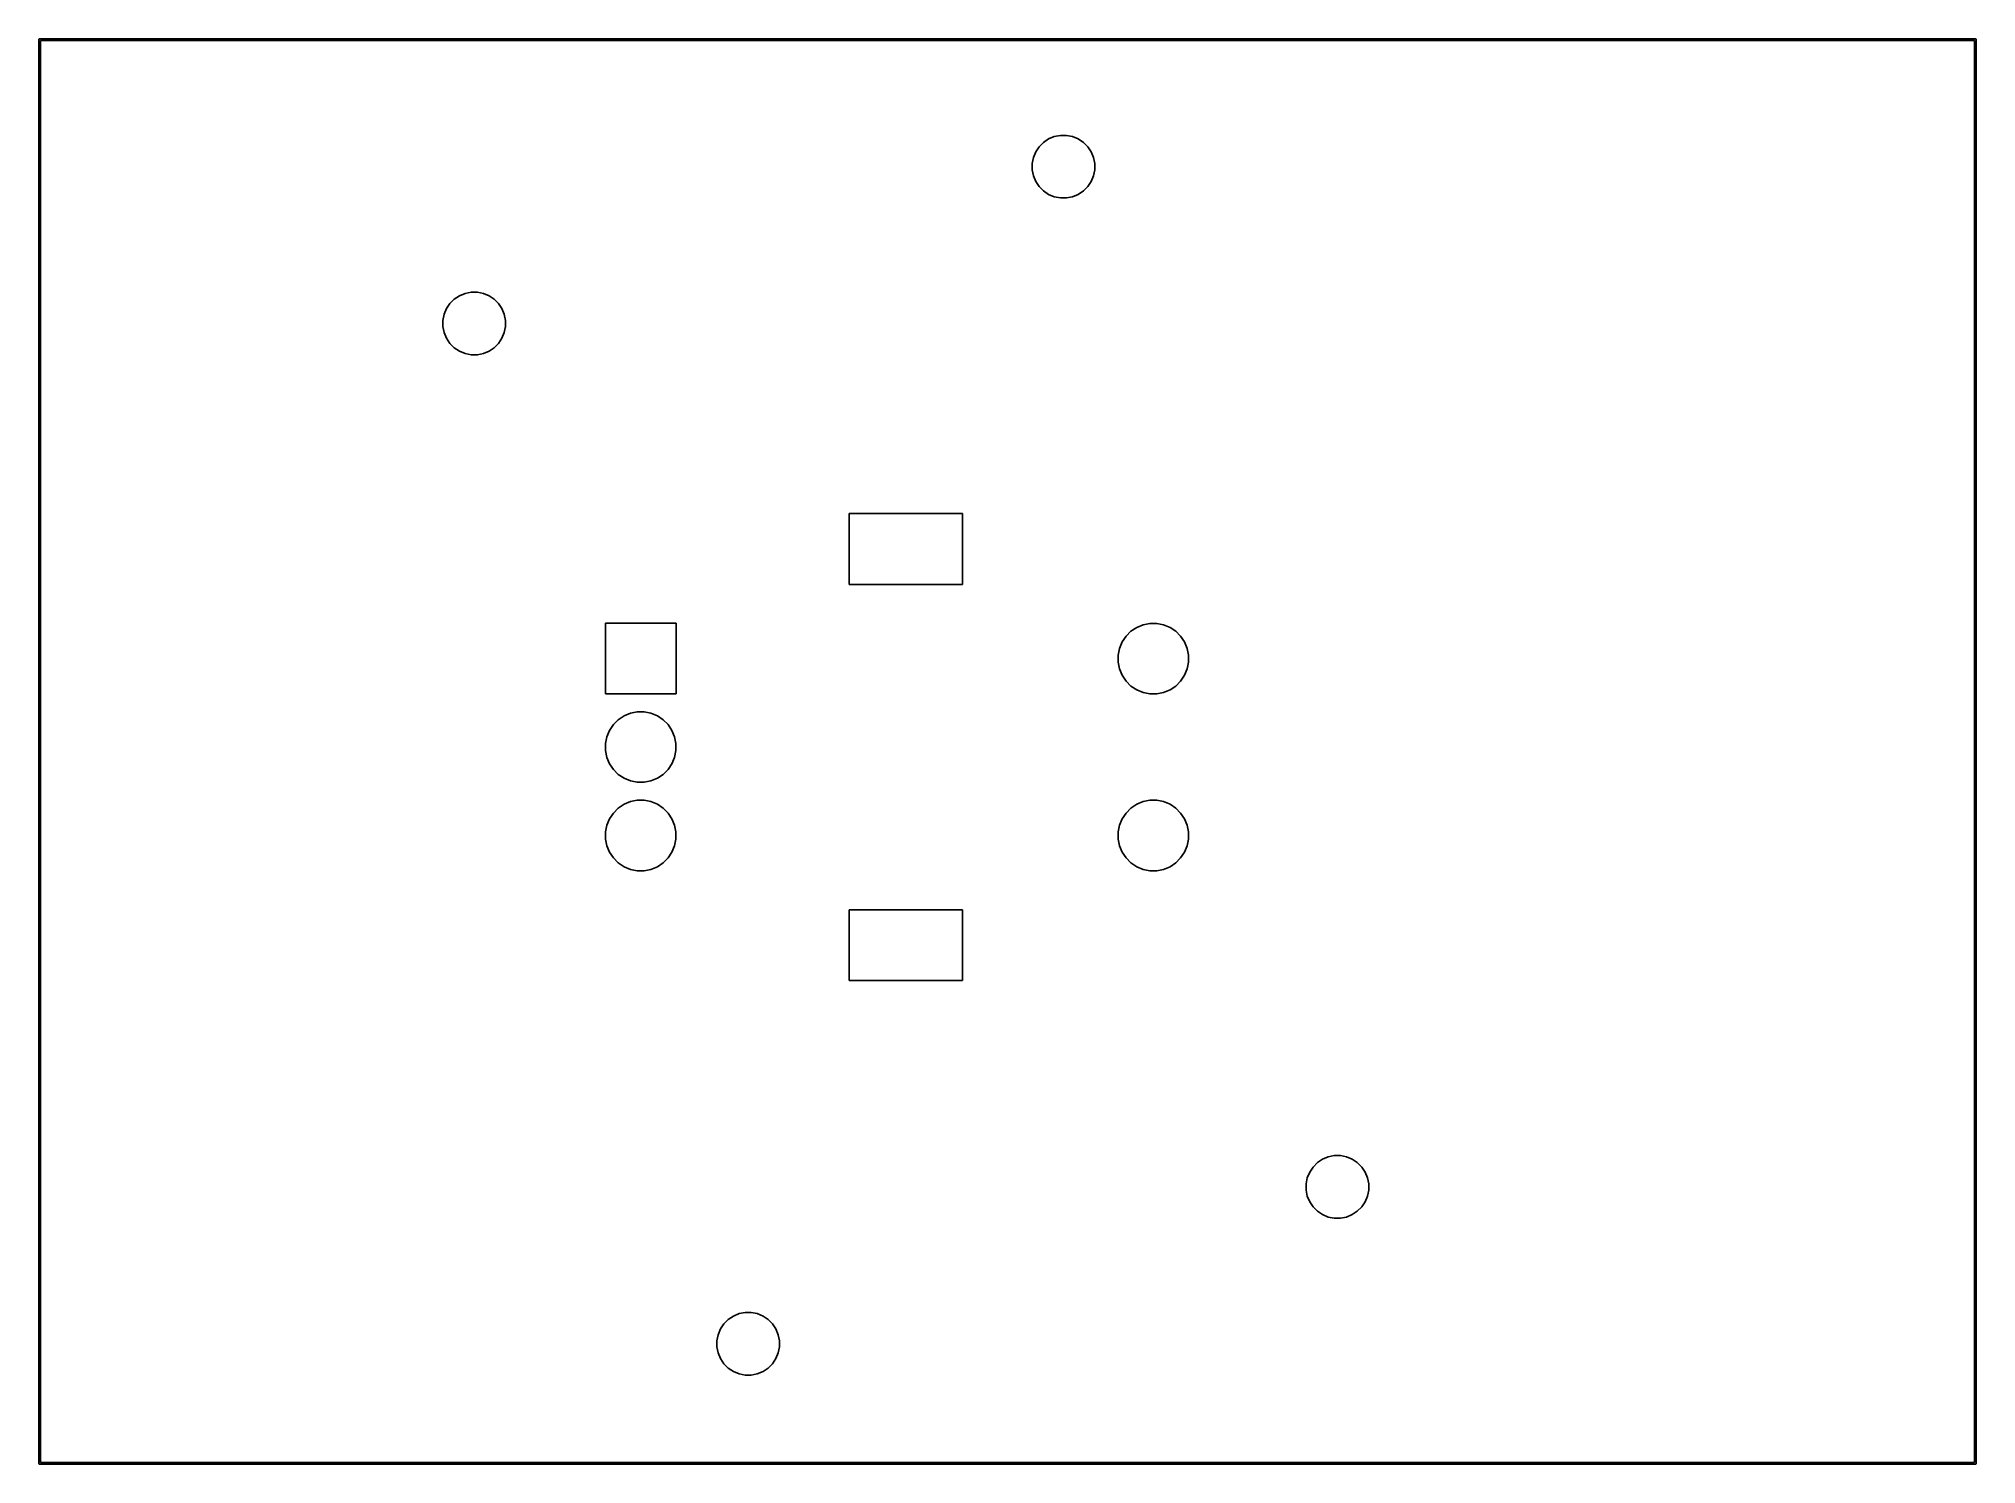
# Model space of a CAD drawing. Header units: inches. Extents: x 4.13 to 6.29, y -4.64 to -3.05.
import ezdxf

# ---------------------------------------------------------------- set-up
doc = ezdxf.new("R2010")
doc.units = ezdxf.units.IN
doc.header["$MEASUREMENT"] = 0
doc.layers.add('F.Cu', color=13, linetype='CONTINUOUS', true_color=0xc83434)

msp = doc.modelspace()

# ---------------------------------------------------------------- linework, layer by layer
at = {"layer": 'F.Cu', "linetype": 'CONTINUOUS'}
for p, q in [((4.1329, -3.0508), (4.1335, -3.0503)), ((4.1329, -3.0512), (4.1329, -3.0508)), ((4.1329, -4.6358), (4.1329, -3.0512)), ((4.1335, -3.0503), (4.1339, -3.0502)), ((4.1339, -3.0502), (6.2894, -3.0502)), ((4.1348, -3.0522), (4.1348, -4.6348)), ((6.2884, -3.0522), (4.1348, -3.0522)), ((6.2884, -4.6348), (6.2884, -3.0522)), ((6.2894, -3.0502), (6.2897, -3.0503)), ((6.2897, -3.0503), (6.2903, -3.0508)), ((6.2903, -3.0508), (6.2904, -3.0512)), ((6.2904, -3.0512), (6.2904, -4.6358)), ((5.243, -3.1761), (5.2468, -3.1703)), ((5.2468, -3.1703), (5.2517, -3.1655)), ((5.2517, -3.1655), (5.2574, -3.1617)), ((5.2574, -3.1617), (5.2637, -3.1591)), ((5.2637, -3.1591), (5.2705, -3.1577)), ((5.2705, -3.1577), (5.2773, -3.1577)), ((5.2773, -3.1577), (5.2841, -3.1591)), ((5.2841, -3.1591), (5.2904, -3.1617)), ((5.2904, -3.1617), (5.2961, -3.1655)), ((5.2961, -3.1655), (5.301, -3.1703)), ((5.301, -3.1703), (5.3048, -3.1761)), ((5.2391, -3.1891), (5.2404, -3.1824)), ((5.2391, -3.196), (5.2391, -3.1891)), ((5.2404, -3.1824), (5.243, -3.1761)), ((5.3048, -3.1761), (5.3074, -3.1824)), ((5.3074, -3.1824), (5.3087, -3.1891)), ((5.3087, -3.1891), (5.3087, -3.196)), ((5.2404, -3.2027), (5.2391, -3.196)), ((5.243, -3.2091), (5.2404, -3.2027)), ((5.2468, -3.2148), (5.243, -3.2091)), ((5.3048, -3.2091), (5.301, -3.2148)), ((5.3074, -3.2027), (5.3048, -3.2091)), ((5.3087, -3.196), (5.3074, -3.2027)), ((5.2517, -3.2196), (5.2468, -3.2148)), ((5.2574, -3.2234), (5.2517, -3.2196)), ((5.2637, -3.226), (5.2574, -3.2234)), ((5.2705, -3.2274), (5.2637, -3.226)), ((5.2773, -3.2274), (5.2705, -3.2274)), ((5.2841, -3.226), (5.2773, -3.2274)), ((5.2904, -3.2234), (5.2841, -3.226)), ((5.2961, -3.2196), (5.2904, -3.2234)), ((5.301, -3.2148), (5.2961, -3.2196)), ((4.5908, -3.3449), (4.5956, -3.34)), ((4.5956, -3.34), (4.6013, -3.3362)), ((4.6013, -3.3362), (4.6077, -3.3336)), ((4.6077, -3.3336), (4.6144, -3.3323)), ((4.6144, -3.3323), (4.6213, -3.3323)), ((4.6213, -3.3323), (4.628, -3.3336)), ((4.628, -3.3336), (4.6343, -3.3362)), ((4.6343, -3.3362), (4.64, -3.34)), ((4.64, -3.34), (4.6449, -3.3449)), ((4.583, -3.3637), (4.5843, -3.3569)), ((4.583, -3.3705), (4.583, -3.3637)), ((4.5843, -3.3569), (4.587, -3.3506)), ((4.587, -3.3506), (4.5908, -3.3449)), ((4.6449, -3.3449), (4.6487, -3.3506)), ((4.6487, -3.3506), (4.6513, -3.3569)), ((4.6513, -3.3569), (4.6527, -3.3637)), ((4.6527, -3.3637), (4.6527, -3.3705)), ((4.5843, -3.3773), (4.583, -3.3705)), ((4.587, -3.3836), (4.5843, -3.3773)), ((4.5908, -3.3893), (4.587, -3.3836)), ((4.6487, -3.3836), (4.6449, -3.3893)), ((4.6513, -3.3773), (4.6487, -3.3836)), ((4.6527, -3.3705), (4.6513, -3.3773)), ((4.5956, -3.3942), (4.5908, -3.3893)), ((4.6013, -3.398), (4.5956, -3.3942)), ((4.6077, -3.4006), (4.6013, -3.398)), ((4.6144, -3.4019), (4.6077, -3.4006)), ((4.6213, -3.4019), (4.6144, -3.4019)), ((4.628, -3.4006), (4.6213, -3.4019)), ((4.6343, -3.398), (4.628, -3.4006)), ((4.64, -3.3942), (4.6343, -3.398)), ((4.6449, -3.3893), (4.64, -3.3942)), ((5.0354, -3.6575), (5.0354, -3.5787)), ((5.0354, -3.5787), (5.1614, -3.5787)), ((5.1614, -3.5787), (5.1614, -3.6575)), ((5.1614, -3.6575), (5.0354, -3.6575)), ((4.7638, -3.7795), (4.7638, -3.7008)), ((4.7638, -3.7008), (4.8425, -3.7008)), ((4.8425, -3.7008), (4.8425, -3.7795)), ((5.3436, -3.7152), (5.349, -3.7097)), ((5.349, -3.7097), (5.3555, -3.7054)), ((5.3555, -3.7054), (5.3626, -3.7025)), ((5.3626, -3.7025), (5.3702, -3.701)), ((5.3702, -3.701), (5.3779, -3.701)), ((5.3779, -3.701), (5.3854, -3.7025)), ((5.3854, -3.7025), (5.3926, -3.7054)), ((5.3926, -3.7054), (5.399, -3.7097)), ((5.399, -3.7097), (5.4044, -3.7152)), ((5.3348, -3.7363), (5.3363, -3.7287)), ((5.3363, -3.7287), (5.3393, -3.7216)), ((5.3393, -3.7216), (5.3436, -3.7152)), ((5.4044, -3.7152), (5.4087, -3.7216)), ((5.4087, -3.7216), (5.4117, -3.7287)), ((5.4117, -3.7287), (5.4132, -3.7363)), ((5.3348, -3.744), (5.3348, -3.7363)), ((5.3363, -3.7516), (5.3348, -3.744)), ((5.3393, -3.7587), (5.3363, -3.7516)), ((5.4117, -3.7516), (5.4087, -3.7587)), ((5.4132, -3.744), (5.4117, -3.7516)), ((5.4132, -3.7363), (5.4132, -3.744)), ((5.3436, -3.7651), (5.3393, -3.7587)), ((5.349, -3.7706), (5.3436, -3.7651)), ((5.3555, -3.7749), (5.349, -3.7706)), ((5.3626, -3.7778), (5.3555, -3.7749)), ((5.3926, -3.7749), (5.3854, -3.7778)), ((5.399, -3.7706), (5.3926, -3.7749)), ((5.4044, -3.7651), (5.399, -3.7706)), ((5.4087, -3.7587), (5.4044, -3.7651)), ((4.8425, -3.7795), (4.7638, -3.7795)), ((5.3702, -3.7793), (5.3626, -3.7778)), ((5.3779, -3.7793), (5.3702, -3.7793)), ((5.3854, -3.7778), (5.3779, -3.7793)), ((4.7684, -3.82), (4.7727, -3.8136)), ((4.7727, -3.8136), (4.7782, -3.8081)), ((4.7782, -3.8081), (4.7846, -3.8039)), ((4.7846, -3.8039), (4.7917, -3.8009)), ((4.7917, -3.8009), (4.7993, -3.7994)), ((4.7993, -3.7994), (4.807, -3.7994)), ((4.807, -3.7994), (4.8146, -3.8009)), ((4.8146, -3.8009), (4.8217, -3.8039)), ((4.8217, -3.8039), (4.8281, -3.8081)), ((4.8281, -3.8081), (4.8336, -3.8136)), ((4.8336, -3.8136), (4.8379, -3.82)), ((4.764, -3.8347), (4.7655, -3.8272)), ((4.764, -3.8424), (4.764, -3.8347)), ((4.7655, -3.8272), (4.7684, -3.82)), ((4.8379, -3.82), (4.8408, -3.8272)), ((4.8408, -3.8272), (4.8423, -3.8347)), ((4.8423, -3.8347), (4.8423, -3.8424)), ((4.7655, -3.85), (4.764, -3.8424)), ((4.7684, -3.8571), (4.7655, -3.85)), ((4.7727, -3.8636), (4.7684, -3.8571)), ((4.8379, -3.8571), (4.8336, -3.8636)), ((4.8408, -3.85), (4.8379, -3.8571)), ((4.8423, -3.8424), (4.8408, -3.85)), ((4.7782, -3.869), (4.7727, -3.8636)), ((4.7846, -3.8733), (4.7782, -3.869)), ((4.7917, -3.8763), (4.7846, -3.8733)), ((4.7993, -3.8778), (4.7917, -3.8763)), ((4.807, -3.8778), (4.7993, -3.8778)), ((4.8146, -3.8763), (4.807, -3.8778)), ((4.8217, -3.8733), (4.8146, -3.8763)), ((4.8281, -3.869), (4.8217, -3.8733)), ((4.8336, -3.8636), (4.8281, -3.869)), ((4.7782, -3.9066), (4.7846, -3.9023)), ((4.7846, -3.9023), (4.7917, -3.8993)), ((4.7917, -3.8993), (4.7993, -3.8978)), ((4.7993, -3.8978), (4.807, -3.8978)), ((4.807, -3.8978), (4.8146, -3.8993)), ((4.8146, -3.8993), (4.8217, -3.9023)), ((4.8217, -3.9023), (4.8281, -3.9066)), ((5.349, -3.9066), (5.3555, -3.9023)), ((5.3555, -3.9023), (5.3626, -3.8993)), ((5.3626, -3.8993), (5.3702, -3.8978)), ((5.3702, -3.8978), (5.3779, -3.8978)), ((5.3779, -3.8978), (5.3854, -3.8993)), ((5.3854, -3.8993), (5.3926, -3.9023)), ((5.3926, -3.9023), (5.399, -3.9066)), ((4.764, -3.9331), (4.7655, -3.9256)), ((4.7655, -3.9256), (4.7684, -3.9184)), ((4.7684, -3.9184), (4.7727, -3.912)), ((4.7727, -3.912), (4.7782, -3.9066)), ((4.8281, -3.9066), (4.8336, -3.912)), ((4.8336, -3.912), (4.8379, -3.9184)), ((4.8379, -3.9184), (4.8408, -3.9256)), ((4.8408, -3.9256), (4.8423, -3.9331)), ((5.3348, -3.9331), (5.3363, -3.9256)), ((5.3363, -3.9256), (5.3393, -3.9184)), ((5.3393, -3.9184), (5.3436, -3.912)), ((5.3436, -3.912), (5.349, -3.9066)), ((5.399, -3.9066), (5.4044, -3.912)), ((5.4044, -3.912), (5.4087, -3.9184)), ((5.4087, -3.9184), (5.4117, -3.9256)), ((5.4117, -3.9256), (5.4132, -3.9331)), ((4.764, -3.9409), (4.764, -3.9331)), ((4.7655, -3.9484), (4.764, -3.9409)), ((4.8423, -3.9409), (4.8408, -3.9484)), ((4.8423, -3.9331), (4.8423, -3.9409)), ((5.3348, -3.9409), (5.3348, -3.9331)), ((5.3363, -3.9484), (5.3348, -3.9409)), ((5.4132, -3.9409), (5.4117, -3.9484)), ((5.4132, -3.9331), (5.4132, -3.9409)), ((4.7684, -3.9556), (4.7655, -3.9484)), ((4.7727, -3.962), (4.7684, -3.9556)), ((4.7782, -3.9674), (4.7727, -3.962)), ((4.7846, -3.9717), (4.7782, -3.9674)), ((4.8281, -3.9674), (4.8217, -3.9717)), ((4.8336, -3.962), (4.8281, -3.9674)), ((4.8379, -3.9556), (4.8336, -3.962)), ((4.8408, -3.9484), (4.8379, -3.9556)), ((5.3393, -3.9556), (5.3363, -3.9484)), ((5.3436, -3.962), (5.3393, -3.9556)), ((5.349, -3.9674), (5.3436, -3.962)), ((5.3555, -3.9717), (5.349, -3.9674)), ((5.399, -3.9674), (5.3926, -3.9717)), ((5.4044, -3.962), (5.399, -3.9674)), ((5.4087, -3.9556), (5.4044, -3.962)), ((5.4117, -3.9484), (5.4087, -3.9556)), ((4.7917, -3.9747), (4.7846, -3.9717)), ((4.7993, -3.9762), (4.7917, -3.9747)), ((4.807, -3.9762), (4.7993, -3.9762)), ((4.8146, -3.9747), (4.807, -3.9762)), ((4.8217, -3.9717), (4.8146, -3.9747)), ((5.3626, -3.9747), (5.3555, -3.9717)), ((5.3702, -3.9762), (5.3626, -3.9747)), ((5.3779, -3.9762), (5.3702, -3.9762)), ((5.3854, -3.9747), (5.3779, -3.9762)), ((5.3926, -3.9717), (5.3854, -3.9747)), ((5.0354, -4.0984), (5.0354, -4.0197)), ((5.0354, -4.0197), (5.1614, -4.0197)), ((5.1614, -4.0197), (5.1614, -4.0984)), ((5.1614, -4.0984), (5.0354, -4.0984)), ((5.5688, -4.2947), (5.5755, -4.2933)), ((5.5755, -4.2933), (5.5824, -4.2933)), ((5.5824, -4.2933), (5.5891, -4.2947)), ((5.5454, -4.318), (5.5481, -4.3117)), ((5.5481, -4.3117), (5.5519, -4.306)), ((5.5519, -4.306), (5.5567, -4.3011)), ((5.5567, -4.3011), (5.5624, -4.2973)), ((5.5624, -4.2973), (5.5688, -4.2947)), ((5.5891, -4.2947), (5.5954, -4.2973)), ((5.5954, -4.2973), (5.6011, -4.3011)), ((5.6011, -4.3011), (5.606, -4.306)), ((5.606, -4.306), (5.6098, -4.3117)), ((5.6098, -4.3117), (5.6124, -4.318)), ((5.5441, -4.3247), (5.5454, -4.318)), ((5.5441, -4.3316), (5.5441, -4.3247)), ((5.5454, -4.3383), (5.5441, -4.3316)), ((5.6124, -4.318), (5.6138, -4.3247)), ((5.6138, -4.3316), (5.6124, -4.3383)), ((5.6138, -4.3247), (5.6138, -4.3316)), ((5.5481, -4.3447), (5.5454, -4.3383)), ((5.5519, -4.3504), (5.5481, -4.3447)), ((5.5567, -4.3552), (5.5519, -4.3504)), ((5.5624, -4.359), (5.5567, -4.3552)), ((5.6011, -4.3552), (5.5954, -4.359)), ((5.606, -4.3504), (5.6011, -4.3552)), ((5.6098, -4.3447), (5.606, -4.3504)), ((5.6124, -4.3383), (5.6098, -4.3447)), ((5.5688, -4.3617), (5.5624, -4.359)), ((5.5755, -4.363), (5.5688, -4.3617)), ((5.5824, -4.363), (5.5755, -4.363)), ((5.5891, -4.3617), (5.5824, -4.363)), ((5.5954, -4.359), (5.5891, -4.3617)), ((4.8894, -4.4926), (4.892, -4.4862)), ((4.892, -4.4862), (4.8958, -4.4805)), ((4.8958, -4.4805), (4.9007, -4.4757)), ((4.9007, -4.4757), (4.9064, -4.4719)), ((4.9064, -4.4719), (4.9127, -4.4692)), ((4.9127, -4.4692), (4.9194, -4.4679)), ((4.9194, -4.4679), (4.9263, -4.4679)), ((4.9263, -4.4679), (4.933, -4.4692)), ((4.933, -4.4692), (4.9394, -4.4719)), ((4.9394, -4.4719), (4.9451, -4.4757)), ((4.9451, -4.4757), (4.9499, -4.4805)), ((4.9499, -4.4805), (4.9537, -4.4862)), ((4.9537, -4.4862), (4.9564, -4.4926)), ((4.888, -4.4993), (4.8894, -4.4926)), ((4.888, -4.5062), (4.888, -4.4993)), ((4.8894, -4.5129), (4.888, -4.5062)), ((4.9564, -4.4926), (4.9577, -4.4993)), ((4.9577, -4.5062), (4.9564, -4.5129)), ((4.9577, -4.4993), (4.9577, -4.5062)), ((4.892, -4.5192), (4.8894, -4.5129)), ((4.8958, -4.5249), (4.892, -4.5192)), ((4.9007, -4.5298), (4.8958, -4.5249)), ((4.9064, -4.5336), (4.9007, -4.5298)), ((4.9451, -4.5298), (4.9394, -4.5336)), ((4.9499, -4.5249), (4.9451, -4.5298)), ((4.9537, -4.5192), (4.9499, -4.5249)), ((4.9564, -4.5129), (4.9537, -4.5192)), ((4.9127, -4.5362), (4.9064, -4.5336)), ((4.9194, -4.5376), (4.9127, -4.5362)), ((4.9263, -4.5376), (4.9194, -4.5376)), ((4.933, -4.5362), (4.9263, -4.5376)), ((4.9394, -4.5336), (4.933, -4.5362)), ((4.1329, -4.6362), (4.1329, -4.6358)), ((4.1335, -4.6367), (4.1329, -4.6362)), ((4.1339, -4.6368), (4.1335, -4.6367)), ((6.2894, -4.6368), (4.1339, -4.6368)), ((4.1348, -4.6348), (6.2884, -4.6348)), ((6.2897, -4.6367), (6.2894, -4.6368)), ((6.2903, -4.6362), (6.2897, -4.6367)), ((6.2904, -4.6358), (6.2903, -4.6362))]:
    msp.add_line(p, q, dxfattribs=at)

doc.saveas('drawing.dxf')
